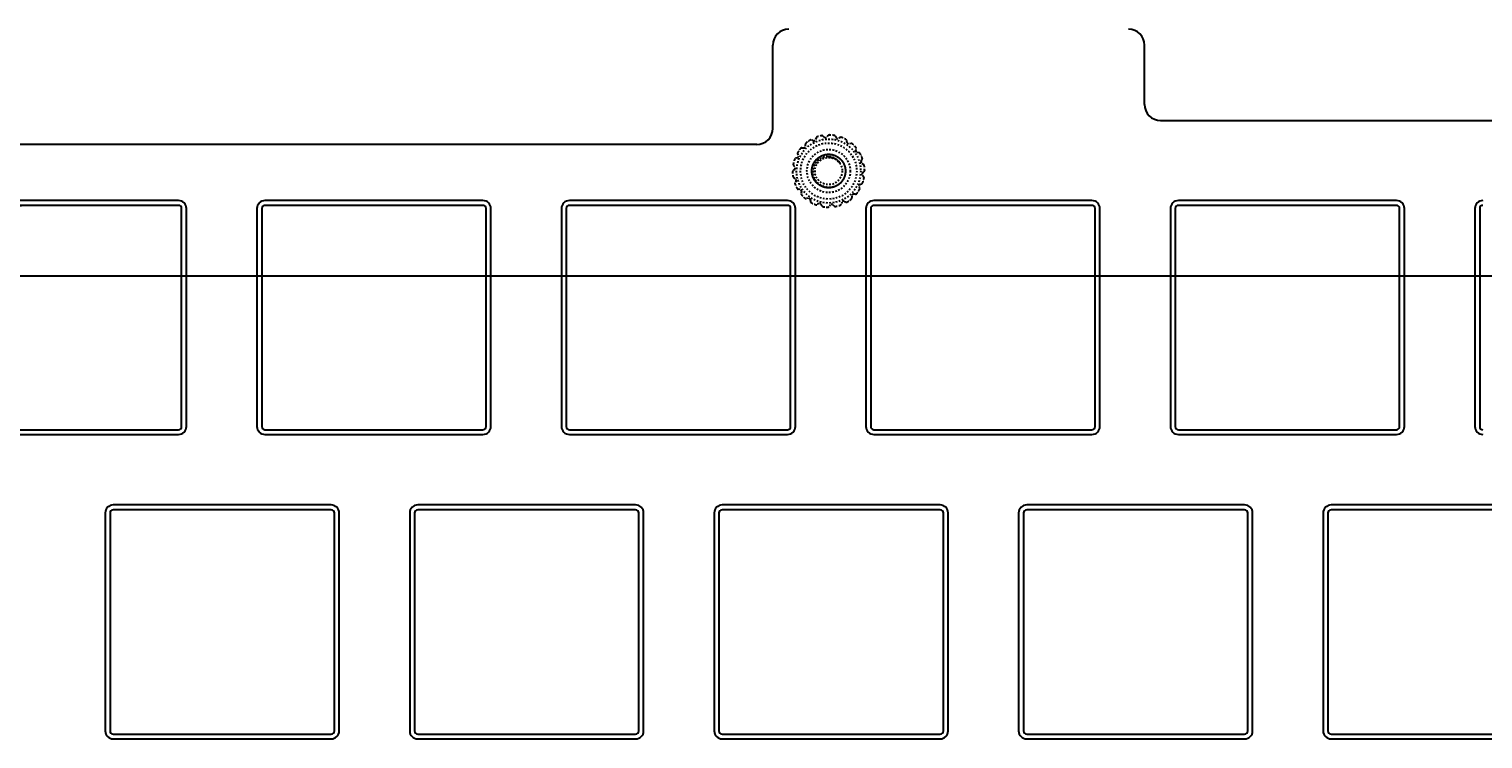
# Model space of a CAD drawing. Header units: inches. Extents: x 1466 to 2567, y -36 to 323.
# Drawn here: x 2214.3 to 2305, y 200.5 to 244.8 of the extents above; entities that cross this region are included whole.
import ezdxf

# ---------------------------------------------------------------- set-up
doc = ezdxf.new("R2010")
doc.units = ezdxf.units.IN
doc.header["$LTSCALE"] = 0.909449
doc.header["$MEASUREMENT"] = 0
doc.header["$PDMODE"] = 3
doc.header["$PDSIZE"] = 0.3125
doc.linetypes.add('HIDDEN', pattern=[0.2, 0.1, -0.1])
doc.linetypes.add('PHANTOM', pattern=[0.8, 0.45, -0.05, 0.1, -0.05, 0.1, -0.05])
doc.layers.get('0').update_dxf_attribs({"linetype": 'CONTINUOUS'})
doc.layers.get('Defpoints').update_dxf_attribs({"linetype": 'CONTINUOUS'})
doc.layers.add('DEFAULT_2', color=8, linetype='HIDDEN')
doc.layers.add('DEFAULT_3', color=7, linetype='PHANTOM')
doc.styles.get("Standard").update_dxf_attribs({"font": 'txt', "width": 0.8})
doc.dimstyles.get("Standard").update_dxf_attribs({"dimtxt": 6, "dimasz": 4.5, "dimexe": 1, "dimexo": 1, "dimgap": 0.09, "dimtad": 0, "dimzin": 1, "dimdsep": 46, "dimtxsty": 'STANDARD', "dimcen": 0.09, "dimclrd": 5, "dimclre": 5, "dimclrt": 1, "dimadec": 0, "dimazin": 0, "dimtp": 0.01, "dimtm": 0.01, "dimtfac": 1, "dimtofl": 0, "dimtmove": 0, "dimatfit": 3, "dimfxl": 1, "dimtolj": 1, "dimtzin": 4, "dimarcsym": 0})

# ---------------------------------------------------------------- blocks, each defined once
blk = doc.blocks.new('*D16')
at = {"layer": 'DEFAULT_3', "color": 3, "linetype": 'ByBlock', "lineweight": -2}
for p, q in [((2212.834, 233.772), (2212.834, 246.944)), ((2205.637, 233.772), (2213.834, 233.772)), ((2212.834, 224.272), (2212.834, 229.272)), ((2205.637, 219.772), (2213.834, 219.772))]:
    blk.add_line(p, q, dxfattribs=at)
at = {"layer": 'DEFAULT_3', "color": 3, "linetype": 'ByBlock'}
for points in [[(2212.084, 229.272), (2213.584, 229.272), (2212.834, 233.772)], [(2212.084, 224.272), (2213.584, 224.272), (2212.834, 219.772)]]:
    blk.add_solid(points, dxfattribs=at)
at = {"layer": 'Defpoints', "color": 0, "linetype": 'ByBlock'}
for p in [(2204.637, 233.772), (2212.834, 233.772), (2204.637, 219.772)]:
    blk.add_point(p, dxfattribs=at)
at = {"layer": 'DEFAULT_3', "color": 3, "linetype": 'ByBlock', "insert": (2212.834, 261.994), "char_height": 6, "attachment_point": 5, "rotation": 90}
blk.add_mtext('\\A1;14.00{\\H0.7x;\\S+0.05^ -0;}', dxfattribs=at)
blk = doc.blocks.new('*D17')
at = {"layer": 'DEFAULT_3', "color": 3, "linetype": 'ByBlock', "lineweight": -2}
for p, q in [((2186.571, 229.672), (2186.571, 230.355)), ((2186.571, 229.355), (2182.071, 229.355)), ((2470.977, 229.355), (2191.071, 229.355)), ((2475.477, 228.422), (2475.477, 228.355))]:
    blk.add_line(p, q, dxfattribs=at)
at = {"layer": 'DEFAULT_3', "color": 3, "linetype": 'ByBlock'}
for points in [[(2191.071, 230.105), (2191.071, 228.605), (2186.571, 229.355)], [(2470.977, 230.105), (2470.977, 228.605), (2475.477, 229.355)]]:
    blk.add_solid(points, dxfattribs=at)
at = {"layer": 'Defpoints', "color": 0, "linetype": 'ByBlock'}
for p in [(2186.571, 228.672), (2475.477, 229.422), (2475.477, 229.355)]:
    blk.add_point(p, dxfattribs=at)
at = {"layer": 'DEFAULT_3', "color": 3, "linetype": 'ByBlock', "insert": (2163.981, 229.355), "char_height": 6, "attachment_point": 5}
blk.add_mtext('\\A1;288.91%%P0.1', dxfattribs=at)

msp = doc.modelspace()

# ---------------------------------------------------------------- linework, layer by layer
at = {"color": 7, "linetype": 'Continuous'}
for p, q in [((2260.722, 238.572), (2260.722, 243.772)), ((2283.922, 240.072), (2283.922, 243.772)), ((2284.922, 239.072), (2394.942, 239.072)), ((2259.722, 237.572), (2188.571, 237.572)), ((2223.637, 234.072), (2210.037, 234.072)), ((2242.637, 234.072), (2229.037, 234.072)), ((2261.637, 234.072), (2248.037, 234.072)), ((2280.637, 234.072), (2267.037, 234.072)), ((2299.637, 234.072), (2286.037, 234.072)), ((2223.637, 233.772), (2210.037, 233.772)), ((2223.837, 219.972), (2223.837, 233.572)), ((2224.137, 219.972), (2224.137, 233.572)), ((2228.537, 233.572), (2228.537, 219.972)), ((2228.837, 233.572), (2228.837, 219.972)), ((2242.637, 233.772), (2229.037, 233.772)), ((2242.837, 219.972), (2242.837, 233.572)), ((2243.137, 219.972), (2243.137, 233.572)), ((2247.537, 233.572), (2247.537, 219.972)), ((2247.837, 233.572), (2247.837, 219.972)), ((2261.637, 233.772), (2248.037, 233.772)), ((2261.837, 219.972), (2261.837, 233.572)), ((2262.137, 219.972), (2262.137, 233.572)), ((2266.537, 233.572), (2266.537, 219.972)), ((2266.837, 233.572), (2266.837, 219.972)), ((2280.637, 233.772), (2267.037, 233.772)), ((2280.837, 219.972), (2280.837, 233.572)), ((2281.137, 219.972), (2281.137, 233.572)), ((2285.537, 233.572), (2285.537, 219.972)), ((2285.837, 233.572), (2285.837, 219.972)), ((2299.637, 233.772), (2286.037, 233.772)), ((2299.837, 219.972), (2299.837, 233.572)), ((2300.137, 219.972), (2300.137, 233.572)), ((2304.537, 233.572), (2304.537, 219.972)), ((2304.837, 233.572), (2304.837, 219.972)), ((2210.037, 219.772), (2223.637, 219.772)), ((2229.037, 219.772), (2242.637, 219.772)), ((2248.037, 219.772), (2261.637, 219.772)), ((2267.037, 219.772), (2280.637, 219.772)), ((2286.037, 219.772), (2299.637, 219.772)), ((2210.037, 219.472), (2223.637, 219.472)), ((2229.037, 219.472), (2242.637, 219.472)), ((2248.037, 219.472), (2261.637, 219.472)), ((2267.037, 219.472), (2280.637, 219.472)), ((2286.037, 219.472), (2299.637, 219.472)), ((2233.167, 215.072), (2219.567, 215.072)), ((2252.167, 215.072), (2238.567, 215.072)), ((2271.167, 215.072), (2257.567, 215.072)), ((2290.167, 215.072), (2276.567, 215.072)), ((2309.167, 215.072), (2295.567, 215.072)), ((2219.067, 214.572), (2219.067, 200.972)), ((2219.367, 214.572), (2219.367, 200.972)), ((2233.167, 214.772), (2219.567, 214.772)), ((2233.367, 200.972), (2233.367, 214.572)), ((2233.667, 200.972), (2233.667, 214.572)), ((2238.067, 214.572), (2238.067, 200.972)), ((2238.367, 214.572), (2238.367, 200.972)), ((2252.167, 214.772), (2238.567, 214.772)), ((2252.367, 200.972), (2252.367, 214.572)), ((2252.667, 200.972), (2252.667, 214.572)), ((2257.067, 214.572), (2257.067, 200.972)), ((2257.367, 214.572), (2257.367, 200.972)), ((2271.167, 214.772), (2257.567, 214.772)), ((2271.367, 200.972), (2271.367, 214.572)), ((2271.667, 200.972), (2271.667, 214.572)), ((2276.067, 214.572), (2276.067, 200.972)), ((2276.367, 214.572), (2276.367, 200.972)), ((2290.167, 214.772), (2276.567, 214.772)), ((2290.367, 200.972), (2290.367, 214.572)), ((2290.667, 200.972), (2290.667, 214.572)), ((2295.067, 214.572), (2295.067, 200.972)), ((2295.367, 214.572), (2295.367, 200.972)), ((2309.167, 214.772), (2295.567, 214.772)), ((2219.567, 200.772), (2233.167, 200.772)), ((2238.567, 200.772), (2252.167, 200.772)), ((2257.567, 200.772), (2271.167, 200.772)), ((2276.567, 200.772), (2290.167, 200.772)), ((2295.567, 200.772), (2309.167, 200.772)), ((2219.567, 200.472), (2233.167, 200.472)), ((2238.567, 200.472), (2252.167, 200.472)), ((2257.567, 200.472), (2271.167, 200.472)), ((2276.567, 200.472), (2290.167, 200.472)), ((2295.567, 200.472), (2309.167, 200.472))]:
    msp.add_line(p, q, dxfattribs=at)
for centre, radius, start, end in [((2261.722, 243.772), 1, 90, 180), ((2282.922, 243.772), 1, 0, 90), ((2284.922, 240.072), 1, 180, 270), ((2259.722, 238.572), 1, 270, 0), ((2223.637, 233.572), 0.5, 0, 90), ((2229.037, 233.572), 0.5, 90, 180), ((2242.637, 233.572), 0.5, 0, 90), ((2248.037, 233.572), 0.5, 90, 180), ((2261.637, 233.572), 0.5, 0, 90), ((2267.037, 233.572), 0.5, 90, 180), ((2280.637, 233.572), 0.5, 0, 90), ((2286.037, 233.572), 0.5, 90, 180), ((2299.637, 233.572), 0.5, 0, 90), ((2305.037, 233.572), 0.5, 90, 180), ((2223.637, 233.572), 0.2, 0, 90), ((2229.037, 233.572), 0.2, 90, 180), ((2242.637, 233.572), 0.2, 0, 90), ((2248.037, 233.572), 0.2, 90, 180), ((2261.637, 233.572), 0.2, 0, 90), ((2267.037, 233.572), 0.2, 90, 180), ((2280.637, 233.572), 0.2, 0, 90), ((2286.037, 233.572), 0.2, 90, 180), ((2299.637, 233.572), 0.2, 0, 90), ((2305.037, 233.572), 0.2, 90, 180), ((2223.637, 219.972), 0.5, 270, 0), ((2223.637, 219.972), 0.2, 270, 0), ((2229.037, 219.972), 0.5, 180, 270), ((2229.037, 219.972), 0.2, 180, 270), ((2242.637, 219.972), 0.5, 270, 0), ((2242.637, 219.972), 0.2, 270, 0), ((2248.037, 219.972), 0.5, 180, 270), ((2248.037, 219.972), 0.2, 180, 270), ((2261.637, 219.972), 0.5, 270, 0), ((2261.637, 219.972), 0.2, 270, 0), ((2267.037, 219.972), 0.5, 180, 270), ((2267.037, 219.972), 0.2, 180, 270), ((2280.637, 219.972), 0.5, 270, 0), ((2280.637, 219.972), 0.2, 270, 0), ((2286.037, 219.972), 0.5, 180, 270), ((2286.037, 219.972), 0.2, 180, 270), ((2299.637, 219.972), 0.5, 270, 0), ((2299.637, 219.972), 0.2, 270, 0), ((2305.037, 219.972), 0.5, 180, 270), ((2305.037, 219.972), 0.2, 180, 270), ((2219.567, 214.572), 0.5, 90, 180), ((2233.167, 214.572), 0.5, 0, 90), ((2238.567, 214.572), 0.5, 90, 180), ((2252.167, 214.572), 0.5, 0, 90), ((2257.567, 214.572), 0.5, 90, 180), ((2271.167, 214.572), 0.5, 0, 90), ((2276.567, 214.572), 0.5, 90, 180), ((2290.167, 214.572), 0.5, 0, 90), ((2295.567, 214.572), 0.5, 90, 180), ((2219.567, 214.572), 0.2, 90, 180), ((2233.167, 214.572), 0.2, 0, 90), ((2238.567, 214.572), 0.2, 90, 180), ((2252.167, 214.572), 0.2, 0, 90), ((2257.567, 214.572), 0.2, 90, 180), ((2271.167, 214.572), 0.2, 0, 90), ((2276.567, 214.572), 0.2, 90, 180), ((2290.167, 214.572), 0.2, 0, 90), ((2295.567, 214.572), 0.2, 90, 180), ((2219.567, 200.972), 0.5, 180, 270), ((2219.567, 200.972), 0.2, 180, 270), ((2233.167, 200.972), 0.5, 270, 0), ((2233.167, 200.972), 0.2, 270, 0), ((2238.567, 200.972), 0.5, 180, 270), ((2238.567, 200.972), 0.2, 180, 270), ((2252.167, 200.972), 0.5, 270, 360), ((2252.167, 200.972), 0.2, 270, 0), ((2257.567, 200.972), 0.5, 180, 270), ((2257.567, 200.972), 0.2, 180, 270), ((2271.167, 200.972), 0.5, 270, 360), ((2271.167, 200.972), 0.2, 270, 0), ((2276.567, 200.972), 0.5, 180, 270), ((2276.567, 200.972), 0.2, 180, 270), ((2290.167, 200.972), 0.5, 270, 0), ((2290.167, 200.972), 0.2, 270, 0), ((2295.567, 200.972), 0.5, 180, 270), ((2295.567, 200.972), 0.2, 180, 270)]:
    msp.add_arc(centre, radius, start, end, dxfattribs=at)
at = {"layer": 'DEFAULT_2', "color": 8, "linetype": 'HIDDEN'}
for p, q in [((2263.251, 237.803), (2263.121, 237.848)), ((2263.423, 237.983), (2263.378, 237.862)), ((2263.955, 238.016), (2263.849, 238.104)), ((2264.179, 238.127), (2264.094, 238.029)), ((2264.69, 237.976), (2264.62, 238.095)), ((2264.938, 238.004), (2264.825, 237.94)), ((2265.367, 237.688), (2265.342, 237.823)), ((2262.276, 236.993), (2262.319, 236.871)), ((2262.532, 237.359), (2262.662, 237.361)), ((2262.761, 237.46), (2262.763, 237.589)), ((2264.209, 236.762), (2264.209, 236.96)), ((2265.61, 237.628), (2265.482, 237.607)), ((2265.905, 237.185), (2265.927, 237.32)), ((2266.112, 237.046), (2265.985, 237.07)), ((2262.093, 236.027), (2261.989, 235.938)), ((2262.023, 236.267), (2262.105, 236.167)), ((2262.26, 236.744), (2262.132, 236.696)), ((2266.237, 236.528), (2266.305, 236.648)), ((2266.385, 236.327), (2266.274, 236.393)), ((2266.326, 235.797), (2266.43, 235.887)), ((2262.145, 235.432), (2262.034, 235.498)), ((2262.182, 235.297), (2262.114, 235.177)), ((2266.159, 235.081), (2266.287, 235.129)), ((2266.313, 235.658), (2266.396, 235.558)), ((2262.434, 234.755), (2262.307, 234.779)), ((2262.514, 234.64), (2262.492, 234.505)), ((2262.937, 234.217), (2262.809, 234.196)), ((2263.052, 234.137), (2263.077, 234.002)), ((2265.658, 234.365), (2265.656, 234.235)), ((2265.887, 234.466), (2265.757, 234.464)), ((2266.1, 234.954), (2266.143, 234.831)), ((2263.594, 233.884), (2263.48, 233.821)), ((2263.729, 233.848), (2263.799, 233.73)), ((2264.324, 233.796), (2264.24, 233.698)), ((2264.464, 233.808), (2264.57, 233.721)), ((2265.041, 233.963), (2264.995, 233.842)), ((2265.168, 234.022), (2265.298, 233.977))]:
    msp.add_line(p, q, dxfattribs=at)
for radius in [2, 1.75, 1.35, 0.85]:
    msp.add_circle((2264.209, 235.912), radius, dxfattribs=at)
for centre, radius, start, end in [((2264.209, 235.912), 2.25, 121.21228, 128.78772), ((2263.095, 237.751), 0.1, 70.68927, 121.21228), ((2263.284, 237.897), 0.1, 250.68927, 339.31073), ((2263.517, 237.948), 0.1, 108.78772, 159.31073), ((2264.209, 235.912), 2.25, 101.21228, 108.78772), ((2263.791, 238.021), 0.1, 50.68927, 101.21228), ((2264.019, 238.094), 0.1, 230.68927, 319.31073), ((2264.255, 238.062), 0.1, 88.78772, 139.31073), ((2264.209, 235.912), 2.25, 81.21228, 88.78772), ((2264.538, 238.037), 0.1, 30.68927, 81.21228), ((2264.776, 238.028), 0.1, 210.68927, 299.31073), ((2264.987, 237.917), 0.1, 68.78772, 119.31073), ((2264.209, 235.912), 2.25, 61.21228, 68.78772), ((2265.245, 237.797), 0.1, 10.68927, 61.21228), ((2265.465, 237.706), 0.1, 190.68927, 279.31073), ((2262.225, 236.838), 0.1, 290.68927, 19.31073), ((2262.371, 237.027), 0.1, 148.78772, 199.31073), ((2264.209, 235.912), 2.25, 141.21228, 148.78772), ((2262.534, 237.259), 0.1, 90.68927, 141.21228), ((2262.661, 237.461), 0.1, 270.68927, 359.31073), ((2262.863, 237.588), 0.1, 128.78772, 179.31073), ((2265.626, 237.53), 0.1, 48.78772, 99.31073), ((2264.209, 235.912), 2.25, 41.21228, 48.78772), ((2265.827, 237.329), 0.1, 350.68927, 41.21228), ((2266.003, 237.168), 0.1, 170.68927, 259.31073), ((2266.094, 236.948), 0.1, 28.78772, 79.31073), ((2264.209, 235.912), 2.25, 21.21228, 28.78772), ((2262.06, 235.867), 0.1, 130.68927, 181.21228), ((2262.1, 236.33), 0.1, 168.78772, 219.31073), ((2264.209, 235.912), 2.25, 161.21228, 168.78772), ((2262.174, 236.605), 0.1, 110.68927, 161.21228), ((2262.028, 236.103), 0.1, 310.68927, 39.31073), ((2266.325, 236.479), 0.1, 150.68927, 239.31073), ((2266.214, 236.69), 0.1, 330.68927, 21.21228), ((2266.334, 236.241), 0.1, 8.78772, 59.31073), ((2266.359, 235.958), 0.1, 310.68927, 1.21228), ((2264.209, 235.912), 2.25, 1.21228, 8.78772), ((2264.209, 235.912), 2.25, 181.21228, 188.78772), ((2262.085, 235.584), 0.1, 188.78772, 239.31073), ((2262.205, 235.134), 0.1, 150.68927, 201.21228), ((2264.209, 235.912), 2.25, 201.21228, 208.78772), ((2262.094, 235.346), 0.1, 330.68927, 59.31073), ((2266.194, 234.987), 0.1, 110.68927, 199.31073), ((2266.245, 235.22), 0.1, 290.68927, 341.21228), ((2266.391, 235.722), 0.1, 130.68927, 219.31073), ((2264.209, 235.912), 2.25, 341.21228, 348.78772), ((2266.318, 235.494), 0.1, 348.78772, 39.31073), ((2262.325, 234.877), 0.1, 208.78772, 259.31073), ((2262.416, 234.656), 0.1, 350.68927, 79.31073), ((2262.592, 234.496), 0.1, 170.68927, 221.21228), ((2264.209, 235.912), 2.25, 221.21228, 228.78772), ((2262.793, 234.295), 0.1, 228.78772, 279.31073), ((2262.953, 234.119), 0.1, 10.68927, 99.31073), ((2264.209, 235.912), 2.25, 301.21228, 308.78772), ((2265.556, 234.237), 0.1, 308.78772, 359.31073), ((2265.758, 234.364), 0.1, 90.68927, 179.31073), ((2265.885, 234.566), 0.1, 270.68927, 321.21228), ((2264.209, 235.912), 2.25, 321.21228, 328.78772), ((2266.048, 234.798), 0.1, 328.78772, 19.31073), ((2263.174, 234.028), 0.1, 190.68927, 241.21228), ((2264.209, 235.912), 2.25, 241.21228, 248.78772), ((2263.432, 233.908), 0.1, 248.78772, 299.31073), ((2263.643, 233.797), 0.1, 30.68927, 119.31073), ((2263.881, 233.788), 0.1, 210.68927, 261.21228), ((2264.209, 235.912), 2.25, 261.21228, 268.78772), ((2264.164, 233.763), 0.1, 268.78772, 319.31073), ((2264.4, 233.731), 0.1, 50.68927, 139.31073), ((2264.628, 233.803), 0.1, 230.68927, 281.21228), ((2264.209, 235.912), 2.25, 281.21228, 288.78772), ((2264.902, 233.877), 0.1, 288.78772, 339.31073), ((2265.135, 233.928), 0.1, 70.68927, 159.31073), ((2265.324, 234.074), 0.1, 250.68927, 301.21228)]:
    msp.add_arc(centre, radius, start, end, dxfattribs=at)
for points, knots in [([(2264.209, 236.96), (2264.305, 236.96), (2264.498, 236.933), (2264.765, 236.816), (2264.99, 236.631), (2265.156, 236.391), (2265.251, 236.116), (2265.266, 235.825), (2265.203, 235.54), (2265.064, 235.285), (2264.861, 235.075), (2264.609, 234.93), (2264.373, 234.87), (2264.181, 234.862), (2263.989, 234.881), (2263.803, 234.938), (2263.635, 235.032), (2263.52, 235.12), (2263.417, 235.222), (2263.33, 235.337), (2263.259, 235.464), (2263.207, 235.598), (2263.173, 235.739), (2263.159, 235.883), (2263.165, 236.028), (2263.191, 236.17), (2263.236, 236.307), (2263.299, 236.437), (2263.38, 236.558), (2263.476, 236.665), (2263.587, 236.759), (2263.709, 236.836), (2263.841, 236.896), (2264.025, 236.951), (2264.219, 236.967), (2264.41, 236.944), (2264.596, 236.894), (2264.77, 236.806), (2264.921, 236.686), (2265.053, 236.546), (2265.18, 236.339), (2265.261, 236.059), (2265.26, 235.767), (2265.156, 235.395), (2264.838, 235.007), (2264.363, 234.845), (2263.978, 234.877), (2263.705, 234.979), (2263.471, 235.152), (2263.321, 235.343), (2263.236, 235.516), (2263.176, 235.699), (2263.154, 235.893), (2263.173, 236.085), (2263.218, 236.272), (2263.3, 236.448), (2263.416, 236.602), (2263.519, 236.704), (2263.634, 236.791), (2263.76, 236.862), (2263.895, 236.915), (2264.036, 236.949), (2264.18, 236.963), (2264.324, 236.957), (2264.467, 236.931), (2264.604, 236.886), (2264.734, 236.823), (2264.854, 236.742), (2264.962, 236.646), (2265.056, 236.536), (2265.133, 236.413), (2265.193, 236.282), (2265.235, 236.143), (2265.264, 235.953), (2265.251, 235.71), (2265.157, 235.434), (2264.99, 235.195), (2264.766, 235.009), (2264.499, 234.892), (2264.211, 234.851), (2263.922, 234.892), (2263.655, 235.008), (2263.43, 235.193), (2263.263, 235.432), (2263.169, 235.708), (2263.152, 235.999), (2263.195, 236.189), (2263.228, 236.278)], [0, 0, 0, 0, 0.015621, 0.031242, 0.046862, 0.062483, 0.078103, 0.093723, 0.109344, 0.124965, 0.140586, 0.156207, 0.171827, 0.179656, 0.187485, 0.203106, 0.210935, 0.218764, 0.226593, 0.234422, 0.242251, 0.25008, 0.257908, 0.265738, 0.273566, 0.281395, 0.289224, 0.297053, 0.304882, 0.312711, 0.32054, 0.328369, 0.336198, 0.344027, 0.359649, 0.367478, 0.375306, 0.390927, 0.398756, 0.406585, 0.422206, 0.437826, 0.453447, 0.469068, 0.500019, 0.530969, 0.54659, 0.562211, 0.577831, 0.593452, 0.60128, 0.609109, 0.62473, 0.632559, 0.640388, 0.65601, 0.663839, 0.671669, 0.679498, 0.687327, 0.695156, 0.702984, 0.710814, 0.718643, 0.726472, 0.7343, 0.742129, 0.749958, 0.757787, 0.765615, 0.773444, 0.781273, 0.789102, 0.796931, 0.812552, 0.828172, 0.843793, 0.859414, 0.875036, 0.890657, 0.906277, 0.921898, 0.937518, 0.953138, 0.968758, 0.984379, 1, 1, 1, 1]), ([(2263.524, 235.121), (2263.451, 235.184), (2263.322, 235.33), (2263.219, 235.55), (2263.173, 235.737), (2263.154, 235.928), (2263.181, 236.17), (2263.289, 236.441), (2263.468, 236.671), (2263.702, 236.844), (2263.975, 236.946), (2264.265, 236.972), (2264.551, 236.916), (2264.812, 236.786), (2265.026, 236.589), (2265.154, 236.382), (2265.22, 236.201), (2265.25, 236.06), (2265.26, 235.915), (2265.251, 235.771), (2265.222, 235.629), (2265.157, 235.448), (2265.055, 235.282), (2264.924, 235.141), (2264.811, 235.051), (2264.687, 234.976), (2264.553, 234.919), (2264.414, 234.881), (2264.27, 234.863), (2264.126, 234.865), (2263.983, 234.886), (2263.844, 234.927), (2263.668, 235.006), (2263.511, 235.122), (2263.382, 235.264), (2263.274, 235.424), (2263.2, 235.604), (2263.165, 235.794), (2263.157, 235.986), (2263.196, 236.226), (2263.299, 236.446), (2263.415, 236.6), (2263.551, 236.737), (2263.754, 236.871), (2264.032, 236.958), (2264.323, 236.968), (2264.605, 236.896), (2264.859, 236.752), (2265.028, 236.578), (2265.132, 236.415), (2265.213, 236.241), (2265.266, 236.003), (2265.254, 235.761), (2265.205, 235.574), (2265.13, 235.397), (2265.02, 235.236), (2264.88, 235.103), (2264.724, 234.991), (2264.546, 234.912), (2264.357, 234.872), (2264.213, 234.862), (2264.069, 234.871), (2263.927, 234.9), (2263.79, 234.948), (2263.662, 235.015), (2263.544, 235.099), (2263.439, 235.198), (2263.348, 235.311), (2263.249, 235.476), (2263.185, 235.66), (2263.16, 235.851), (2263.162, 235.996), (2263.184, 236.139), (2263.224, 236.277), (2263.283, 236.409), (2263.386, 236.572), (2263.522, 236.712), (2263.681, 236.821), (2263.854, 236.906), (2264.089, 236.966), (2264.38, 236.96), (2264.659, 236.873), (2264.904, 236.715), (2265.095, 236.496), (2265.221, 236.233), (2265.269, 235.946), (2265.244, 235.704), (2265.185, 235.52), (2265.1, 235.347), (2264.952, 235.155), (2264.796, 235.039), (2264.711, 234.993)], [0, 0, 0, 0, 0.01561, 0.031221, 0.039045, 0.046868, 0.062479, 0.078089, 0.093699, 0.10931, 0.12492, 0.140531, 0.156141, 0.171752, 0.187361, 0.202972, 0.210796, 0.21862, 0.226444, 0.234268, 0.242091, 0.249915, 0.265526, 0.27335, 0.281173, 0.288997, 0.296821, 0.304645, 0.312468, 0.320292, 0.328116, 0.33594, 0.343764, 0.359376, 0.367199, 0.375023, 0.390634, 0.398458, 0.406281, 0.421892, 0.437502, 0.445326, 0.45315, 0.46876, 0.48437, 0.499981, 0.515591, 0.531202, 0.546813, 0.554636, 0.56246, 0.57807, 0.593681, 0.601504, 0.609328, 0.624939, 0.632763, 0.640587, 0.656198, 0.664022, 0.671846, 0.67967, 0.687494, 0.695317, 0.703141, 0.710965, 0.718789, 0.726612, 0.734436, 0.750047, 0.757871, 0.765695, 0.773518, 0.781342, 0.789166, 0.79699, 0.812601, 0.820425, 0.828248, 0.843859, 0.859469, 0.87508, 0.89069, 0.9063, 0.921911, 0.937521, 0.953131, 0.960955, 0.968779, 0.98439, 1, 1, 1, 1]), ([(2263.228, 236.278), (2263.261, 236.368), (2263.354, 236.54), (2263.557, 236.748), (2263.809, 236.895), (2264.091, 236.966), (2264.383, 236.959), (2264.661, 236.872), (2264.905, 236.714), (2265.096, 236.494), (2265.222, 236.231), (2265.269, 235.943), (2265.244, 235.701), (2265.184, 235.518), (2265.099, 235.345), (2264.98, 235.191), (2264.833, 235.066), (2264.711, 234.989), (2264.579, 234.929), (2264.441, 234.887), (2264.298, 234.865), (2264.153, 234.863), (2264.01, 234.881), (2263.87, 234.918), (2263.736, 234.974), (2263.612, 235.048), (2263.499, 235.138), (2263.399, 235.243), (2263.315, 235.361), (2263.248, 235.489), (2263.199, 235.625), (2263.169, 235.766), (2263.158, 235.911), (2263.172, 236.103), (2263.224, 236.29), (2263.313, 236.461), (2263.425, 236.618), (2263.568, 236.75), (2263.733, 236.849), (2263.911, 236.924), (2264.149, 236.971), (2264.44, 236.948), (2264.713, 236.846), (2265.025, 236.619), (2265.278, 236.185), (2265.264, 235.683), (2265.098, 235.334), (2264.908, 235.113), (2264.664, 234.954), (2264.432, 234.881), (2264.241, 234.862), (2264.048, 234.87), (2263.859, 234.917), (2263.686, 235.001), (2263.526, 235.109), (2263.39, 235.248), (2263.286, 235.41), (2263.226, 235.542), (2263.185, 235.68), (2263.162, 235.823), (2263.16, 235.968), (2263.178, 236.112), (2263.215, 236.251), (2263.271, 236.385), (2263.344, 236.509), (2263.435, 236.622), (2263.54, 236.722), (2263.657, 236.806), (2263.785, 236.874), (2263.921, 236.923), (2264.063, 236.953), (2264.207, 236.963), (2264.352, 236.954), (2264.54, 236.915), (2264.763, 236.817), (2264.989, 236.633), (2265.155, 236.393), (2265.251, 236.118), (2265.266, 235.827), (2265.204, 235.543), (2265.065, 235.286), (2264.863, 235.076), (2264.611, 234.931), (2264.329, 234.858), (2264.037, 234.866), (2263.759, 234.952), (2263.596, 235.058), (2263.524, 235.121)], [0, 0, 0, 0, 0.015621, 0.031242, 0.046862, 0.062483, 0.078103, 0.093724, 0.109344, 0.124965, 0.140586, 0.156207, 0.171828, 0.179656, 0.187485, 0.203106, 0.210935, 0.218764, 0.226593, 0.234422, 0.242251, 0.25008, 0.257908, 0.265738, 0.273566, 0.281395, 0.289224, 0.297053, 0.304882, 0.312711, 0.32054, 0.328369, 0.336198, 0.344027, 0.359649, 0.367478, 0.375306, 0.390928, 0.398756, 0.406585, 0.422206, 0.437826, 0.453447, 0.469068, 0.500019, 0.530969, 0.54659, 0.562211, 0.577831, 0.593452, 0.60128, 0.609109, 0.62473, 0.632559, 0.640388, 0.65601, 0.663839, 0.671669, 0.679498, 0.687327, 0.695156, 0.702985, 0.710814, 0.718643, 0.726472, 0.7343, 0.742129, 0.749958, 0.757787, 0.765615, 0.773444, 0.781273, 0.789102, 0.796931, 0.812552, 0.828172, 0.843793, 0.859414, 0.875036, 0.890657, 0.906277, 0.921898, 0.937518, 0.953138, 0.968758, 0.984379, 1, 1, 1, 1]), ([(2264.711, 234.993), (2264.63, 234.952), (2264.455, 234.892), (2264.178, 234.873), (2263.952, 234.92), (2263.783, 234.992), (2263.626, 235.086), (2263.456, 235.243), (2263.335, 235.44), (2263.273, 235.612), (2263.237, 235.792), (2263.239, 235.977), (2263.28, 236.156), (2263.329, 236.284), (2263.397, 236.404), (2263.481, 236.513), (2263.58, 236.609), (2263.692, 236.689), (2263.815, 236.751), (2263.945, 236.795), (2264.081, 236.819), (2264.219, 236.822), (2264.355, 236.805), (2264.488, 236.767), (2264.613, 236.709), (2264.765, 236.607), (2264.86, 236.505), (2264.911, 236.429)], [0, 0, 0, 0, 0.062455, 0.124897, 0.18734, 0.218634, 0.249924, 0.312354, 0.374781, 0.406067, 0.437353, 0.499767, 0.531049, 0.562332, 0.593615, 0.624897, 0.656176, 0.687452, 0.718731, 0.75001, 0.781289, 0.812567, 0.843841, 0.875113, 0.906383, 0.937653, 1, 1, 1, 1]), ([(2264.911, 236.429), (2264.871, 236.48), (2264.779, 236.574), (2264.615, 236.68), (2264.43, 236.746), (2264.301, 236.762), (2264.236, 236.762)], [0, 0, 0, 0, 0.250018, 0.500012, 0.749986, 1, 1, 1, 1])]:
    msp.add_open_spline(points, degree=3, knots=knots, dxfattribs=at)
msp.add_open_spline([(2264.853, 236.468), (2264.873, 236.456), (2264.892, 236.443), (2264.911, 236.429)], degree=3, dxfattribs=at)

# ---------------------------------------------------------------- dimensions: what is measured, and where the dimension line sits
at = {"layer": 'DEFAULT_3', "linetype": 'ByBlock'}
dim = msp.add_linear_dim(base=(2212.834, 233.772), p1=(2204.637, 219.772), p2=(2204.637, 233.772), angle=90, text='<>{\\H0.7x;\\S+0.05^ -0;}', dimstyle='STANDARD', override={"dimclrd": 3, "dimclre": 3, "dimclrt": 3, "dimtfillclr": 256}, dxfattribs=at)
dim.commit()
dim.dimension.update_dxf_attribs({"geometry": '*D16', "text_midpoint": (2212.834, 261.994), "dimtype": 160})
dim = msp.add_linear_dim(base=(2475.477, 229.355), p1=(2186.571, 228.672), p2=(2475.477, 229.422), text='<>%%P0.1', dimstyle='STANDARD', override={"dimclrd": 3, "dimclre": 3, "dimclrt": 3, "dimtfillclr": 256}, dxfattribs=at)
dim.commit()
dim.dimension.update_dxf_attribs({"geometry": '*D17', "text_midpoint": (2163.981, 229.355), "dimtype": 160})

doc.saveas('drawing.dxf')
